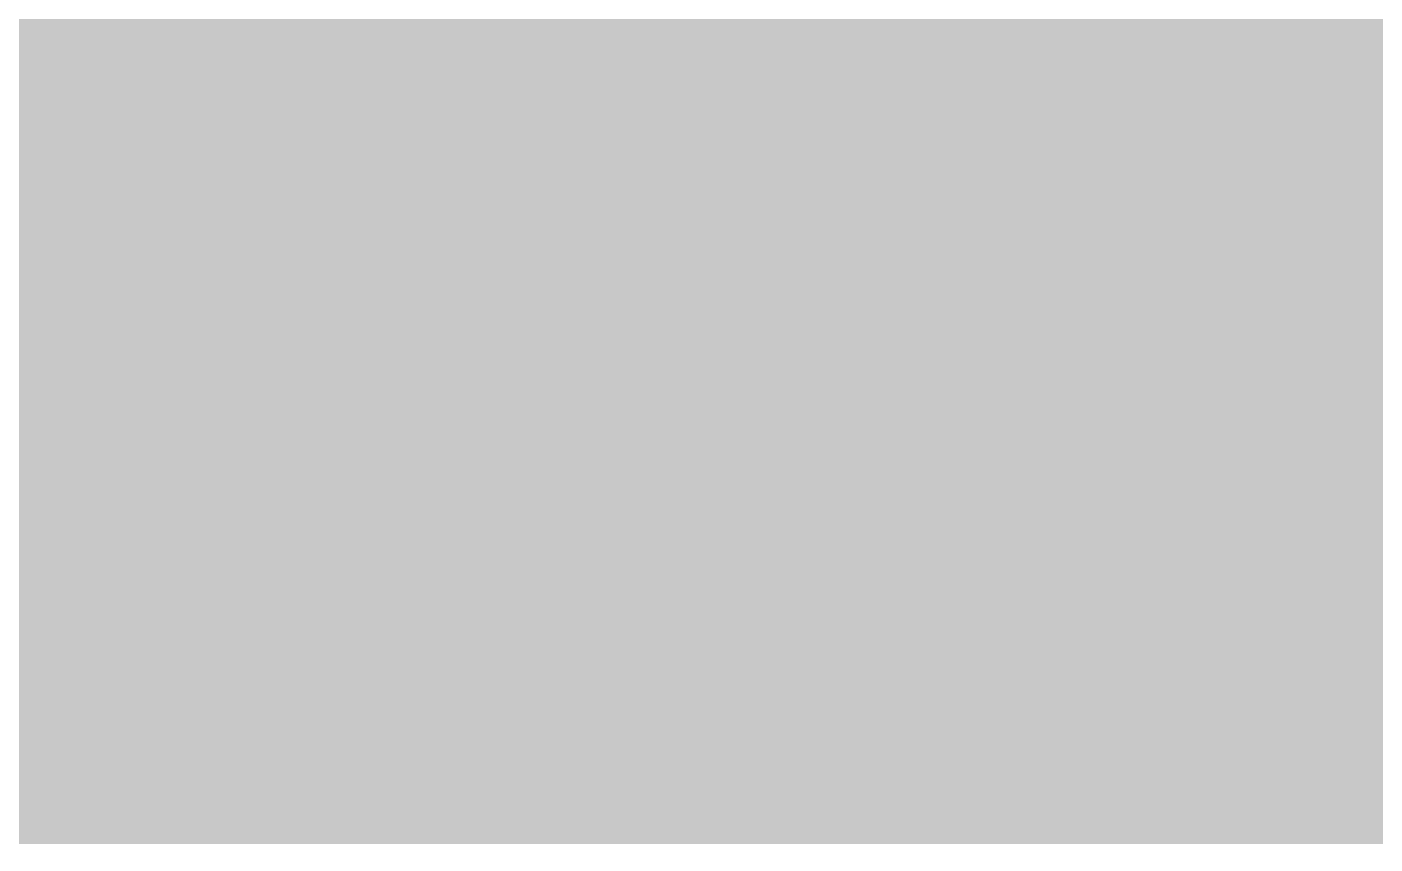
# Model space of a CAD drawing. Extents: x -0.1 to 65.1, y -1.2 to 30.1.
# Drawn here: x 29.2356 to 29.6242, y 4.9156 to 5.1511 of the extents above; entities that cross this region are included whole.
import ezdxf

# ---------------------------------------------------------------- set-up
doc = ezdxf.new("R2010")
doc.units = 0
doc.header["$MEASUREMENT"] = 0
doc.layers.get('0').update_dxf_attribs({"linetype": 'CONTINUOUS'})
doc.layers.add('2D_LINE_126', color=7, linetype='CONTINUOUS')

# ---------------------------------------------------------------- blocks, each defined once
blk = doc.blocks.new('SMOOTH_0$0254')
at = {"const_width": 0.0127}
blk.add_lwpolyline([(-0.00635, 0, 1), (0.00635, 0, 1)], format="xyb", close=True, dxfattribs=at)
blk = doc.blocks.new('DRAWING_63')
at = {"layer": '2D_LINE_126', "const_width": 0.0254}
for points in [[(-1.13157, -2.46888), (-1.12014, -2.46888), (-1.10871, -2.46888), (-1.09728, -2.46888), (-1.08585, -2.46888), (-1.07442, -2.46888), (-1.06299, -2.46888), (-1.05156, -2.46888), (-1.04013, -2.46888), (-1.0287, -2.46888), (-1.01727, -2.46888), (-1.00584, -2.46888), (-0.99441, -2.46888), (-0.98298, -2.46888), (-0.97155, -2.46888), (-0.96012, -2.46888), (-0.94869, -2.46888), (-0.94869, -2.45745), (-0.93726, -2.45745), (-0.92583, -2.45745), (-0.9144, -2.45745), (-0.90297, -2.45745), (-0.89154, -2.45745), (-0.88011, -2.45745), (-0.86868, -2.45745), (-0.85725, -2.45745), (-0.84582, -2.45745), (-0.84582, -2.44602), (-0.83439, -2.44602), (-0.82296, -2.44602), (-0.81153, -2.44602), (-0.8001, -2.44602), (-0.78867, -2.44602), (-0.78867, -2.43459), (-0.77724, -2.43459), (-0.76581, -2.43459), (-0.75438, -2.43459), (-0.74295, -2.43459), (-0.74295, -2.42316), (-0.73152, -2.42316), (-0.72009, -2.42316), (-0.70866, -2.42316)], [(-1.13157, -2.57175), (-1.12014, -2.57175), (-1.10871, -2.57175), (-1.09728, -2.57175), (-1.08585, -2.57175), (-1.07442, -2.57175), (-1.06299, -2.57175), (-1.05156, -2.57175), (-1.04013, -2.57175), (-1.0287, -2.57175), (-1.01727, -2.57175), (-1.00584, -2.57175), (-0.99441, -2.57175), (-0.98298, -2.57175), (-0.97155, -2.57175), (-0.96012, -2.57175), (-0.94869, -2.57175), (-0.93726, -2.57175), (-0.92583, -2.57175), (-0.9144, -2.57175), (-0.90297, -2.57175), (-0.89154, -2.57175), (-0.88011, -2.57175), (-0.86868, -2.57175), (-0.85725, -2.57175), (-0.84582, -2.57175), (-0.83439, -2.57175), (-0.82296, -2.57175), (-0.81153, -2.57175), (-0.8001, -2.57175), (-0.78867, -2.57175), (-0.77724, -2.57175), (-0.76581, -2.57175), (-0.75438, -2.57175), (-0.74295, -2.57175), (-0.73152, -2.57175), (-0.72009, -2.57175), (-0.70866, -2.57175)], [(-0.78867, -2.33172), (-0.78867, -2.34315), (-0.8001, -2.34315), (-0.81153, -2.34315), (-0.82296, -2.34315), (-0.83439, -2.34315), (-0.84582, -2.34315), (-0.84582, -2.35458), (-0.85725, -2.35458), (-0.86868, -2.35458), (-0.88011, -2.35458), (-0.89154, -2.35458), (-0.90297, -2.35458), (-0.9144, -2.35458), (-0.92583, -2.35458), (-0.93726, -2.35458), (-0.94869, -2.35458), (-0.94869, -2.36601), (-0.96012, -2.36601), (-0.97155, -2.36601), (-0.98298, -2.36601), (-0.99441, -2.36601), (-1.00584, -2.36601), (-1.01727, -2.36601), (-1.0287, -2.36601), (-1.04013, -2.36601), (-1.05156, -2.36601), (-1.06299, -2.36601), (-1.07442, -2.36601), (-1.08585, -2.36601), (-1.09728, -2.36601), (-1.10871, -2.36601), (-1.12014, -2.36601), (-1.13157, -2.36601)], [(-1.13157, -2.37744), (-1.12014, -2.37744), (-1.10871, -2.37744), (-1.09728, -2.37744), (-1.08585, -2.37744), (-1.07442, -2.37744), (-1.06299, -2.37744), (-1.05156, -2.37744), (-1.04013, -2.37744), (-1.0287, -2.37744), (-1.01727, -2.37744), (-1.00584, -2.37744), (-0.99441, -2.37744), (-0.98298, -2.37744), (-0.97155, -2.37744), (-0.96012, -2.37744), (-0.94869, -2.37744), (-0.94869, -2.36601), (-0.93726, -2.36601), (-0.92583, -2.36601), (-0.9144, -2.36601), (-0.90297, -2.36601), (-0.89154, -2.36601), (-0.88011, -2.36601), (-0.86868, -2.36601), (-0.85725, -2.36601), (-0.84582, -2.36601), (-0.84582, -2.35458), (-0.83439, -2.35458), (-0.82296, -2.35458), (-0.81153, -2.35458), (-0.8001, -2.35458), (-0.78867, -2.35458), (-0.78867, -2.34315), (-0.77724, -2.34315), (-0.76581, -2.34315), (-0.75438, -2.34315), (-0.74295, -2.34315), (-0.74295, -2.33172)], [(-0.94869, -2.57175), (-0.94869, -2.56032), (-0.93726, -2.56032), (-0.92583, -2.56032), (-0.9144, -2.56032), (-0.90297, -2.56032), (-0.89154, -2.56032), (-0.88011, -2.56032), (-0.86868, -2.56032), (-0.85725, -2.56032), (-0.84582, -2.56032), (-0.84582, -2.54889), (-0.83439, -2.54889), (-0.82296, -2.54889), (-0.81153, -2.54889), (-0.8001, -2.54889), (-0.78867, -2.54889), (-0.78867, -2.53746), (-0.77724, -2.53746), (-0.76581, -2.53746), (-0.75438, -2.53746), (-0.74295, -2.53746), (-0.74295, -2.52603), (-0.73152, -2.52603), (-0.72009, -2.52603), (-0.70866, -2.52603)], [(-1.13157, -2.5146), (-1.12014, -2.5146), (-1.10871, -2.5146), (-1.09728, -2.5146), (-1.08585, -2.5146), (-1.07442, -2.5146), (-1.06299, -2.5146), (-1.05156, -2.5146), (-1.04013, -2.5146), (-1.0287, -2.5146), (-1.01727, -2.5146), (-1.00584, -2.5146), (-0.99441, -2.5146), (-0.98298, -2.5146), (-0.97155, -2.5146), (-0.96012, -2.5146), (-0.94869, -2.5146), (-0.94869, -2.50317), (-0.93726, -2.50317), (-0.92583, -2.50317), (-0.9144, -2.50317), (-0.90297, -2.50317), (-0.89154, -2.50317), (-0.88011, -2.50317), (-0.86868, -2.50317), (-0.85725, -2.50317), (-0.84582, -2.50317), (-0.84582, -2.49174), (-0.83439, -2.49174), (-0.82296, -2.49174), (-0.81153, -2.49174), (-0.8001, -2.49174), (-0.78867, -2.49174), (-0.78867, -2.48031), (-0.77724, -2.48031), (-0.76581, -2.48031), (-0.75438, -2.48031), (-0.74295, -2.48031), (-0.74295, -2.46888), (-0.73152, -2.46888), (-0.72009, -2.46888), (-0.70866, -2.46888)], [(-0.70866, -2.45745), (-0.72009, -2.45745), (-0.73152, -2.45745), (-0.74295, -2.45745), (-0.74295, -2.46888), (-0.75438, -2.46888), (-0.76581, -2.46888), (-0.77724, -2.46888), (-0.78867, -2.46888), (-0.78867, -2.48031), (-0.8001, -2.48031), (-0.81153, -2.48031), (-0.82296, -2.48031), (-0.83439, -2.48031), (-0.84582, -2.48031), (-0.84582, -2.49174), (-0.85725, -2.49174), (-0.86868, -2.49174), (-0.88011, -2.49174), (-0.89154, -2.49174), (-0.90297, -2.49174), (-0.9144, -2.49174), (-0.92583, -2.49174), (-0.93726, -2.49174), (-0.94869, -2.49174), (-0.94869, -2.50317), (-0.96012, -2.50317), (-0.97155, -2.50317), (-0.98298, -2.50317), (-0.99441, -2.50317), (-1.00584, -2.50317), (-1.01727, -2.50317), (-1.0287, -2.50317), (-1.04013, -2.50317), (-1.05156, -2.50317), (-1.06299, -2.50317), (-1.07442, -2.50317), (-1.08585, -2.50317), (-1.09728, -2.50317), (-1.10871, -2.50317), (-1.12014, -2.50317), (-1.13157, -2.50317)], [(-1.13157, -2.53746), (-1.12014, -2.53746), (-1.10871, -2.53746), (-1.09728, -2.53746), (-1.08585, -2.53746), (-1.07442, -2.53746), (-1.06299, -2.53746), (-1.05156, -2.53746), (-1.04013, -2.53746), (-1.0287, -2.53746), (-1.01727, -2.53746), (-1.00584, -2.53746), (-0.99441, -2.53746), (-0.98298, -2.53746), (-0.97155, -2.53746), (-0.96012, -2.53746), (-0.94869, -2.53746), (-0.94869, -2.52603), (-0.93726, -2.52603), (-0.92583, -2.52603), (-0.9144, -2.52603), (-0.90297, -2.52603), (-0.89154, -2.52603), (-0.88011, -2.52603), (-0.86868, -2.52603), (-0.85725, -2.52603), (-0.84582, -2.52603), (-0.84582, -2.5146), (-0.83439, -2.5146), (-0.82296, -2.5146), (-0.81153, -2.5146), (-0.8001, -2.5146), (-0.78867, -2.5146), (-0.78867, -2.50317), (-0.77724, -2.50317), (-0.76581, -2.50317), (-0.75438, -2.50317), (-0.74295, -2.50317), (-0.74295, -2.49174), (-0.73152, -2.49174), (-0.72009, -2.49174), (-0.70866, -2.49174)], [(-0.70866, -2.48031), (-0.72009, -2.48031), (-0.73152, -2.48031), (-0.74295, -2.48031), (-0.74295, -2.49174), (-0.75438, -2.49174), (-0.76581, -2.49174), (-0.77724, -2.49174), (-0.78867, -2.49174), (-0.78867, -2.50317), (-0.8001, -2.50317), (-0.81153, -2.50317), (-0.82296, -2.50317), (-0.83439, -2.50317), (-0.84582, -2.50317), (-0.84582, -2.5146), (-0.85725, -2.5146), (-0.86868, -2.5146), (-0.88011, -2.5146), (-0.89154, -2.5146), (-0.90297, -2.5146), (-0.9144, -2.5146), (-0.92583, -2.5146), (-0.93726, -2.5146), (-0.94869, -2.5146), (-0.94869, -2.52603), (-0.96012, -2.52603), (-0.97155, -2.52603), (-0.98298, -2.52603), (-0.99441, -2.52603), (-1.00584, -2.52603), (-1.01727, -2.52603), (-1.0287, -2.52603), (-1.04013, -2.52603), (-1.05156, -2.52603), (-1.06299, -2.52603), (-1.07442, -2.52603), (-1.08585, -2.52603), (-1.09728, -2.52603), (-1.10871, -2.52603), (-1.12014, -2.52603), (-1.13157, -2.52603)], [(-1.13157, -2.56032), (-1.12014, -2.56032), (-1.10871, -2.56032), (-1.09728, -2.56032), (-1.08585, -2.56032), (-1.07442, -2.56032), (-1.06299, -2.56032), (-1.05156, -2.56032), (-1.04013, -2.56032), (-1.0287, -2.56032), (-1.01727, -2.56032), (-1.00584, -2.56032), (-0.99441, -2.56032), (-0.98298, -2.56032), (-0.97155, -2.56032), (-0.96012, -2.56032), (-0.94869, -2.56032), (-0.94869, -2.54889), (-0.93726, -2.54889), (-0.92583, -2.54889), (-0.9144, -2.54889), (-0.90297, -2.54889), (-0.89154, -2.54889), (-0.88011, -2.54889), (-0.86868, -2.54889), (-0.85725, -2.54889), (-0.84582, -2.54889), (-0.84582, -2.53746), (-0.83439, -2.53746), (-0.82296, -2.53746), (-0.81153, -2.53746), (-0.8001, -2.53746), (-0.78867, -2.53746), (-0.78867, -2.52603), (-0.77724, -2.52603), (-0.76581, -2.52603), (-0.75438, -2.52603), (-0.74295, -2.52603), (-0.74295, -2.5146), (-0.73152, -2.5146), (-0.72009, -2.5146), (-0.70866, -2.5146)], [(-0.70866, -2.50317), (-0.72009, -2.50317), (-0.73152, -2.50317), (-0.74295, -2.50317), (-0.74295, -2.5146), (-0.75438, -2.5146), (-0.76581, -2.5146), (-0.77724, -2.5146), (-0.78867, -2.5146), (-0.78867, -2.52603), (-0.8001, -2.52603), (-0.81153, -2.52603), (-0.82296, -2.52603), (-0.83439, -2.52603), (-0.84582, -2.52603), (-0.84582, -2.53746), (-0.85725, -2.53746), (-0.86868, -2.53746), (-0.88011, -2.53746), (-0.89154, -2.53746), (-0.90297, -2.53746), (-0.9144, -2.53746), (-0.92583, -2.53746), (-0.93726, -2.53746), (-0.94869, -2.53746), (-0.94869, -2.54889), (-0.96012, -2.54889), (-0.97155, -2.54889), (-0.98298, -2.54889), (-0.99441, -2.54889), (-1.00584, -2.54889), (-1.01727, -2.54889), (-1.0287, -2.54889), (-1.04013, -2.54889), (-1.05156, -2.54889), (-1.06299, -2.54889), (-1.07442, -2.54889), (-1.08585, -2.54889), (-1.09728, -2.54889), (-1.10871, -2.54889), (-1.12014, -2.54889), (-1.13157, -2.54889)], [(-1.13157, -2.44602), (-1.12014, -2.44602), (-1.10871, -2.44602), (-1.09728, -2.44602), (-1.08585, -2.44602), (-1.07442, -2.44602), (-1.06299, -2.44602), (-1.05156, -2.44602), (-1.04013, -2.44602), (-1.0287, -2.44602), (-1.01727, -2.44602), (-1.00584, -2.44602), (-0.99441, -2.44602), (-0.98298, -2.44602), (-0.97155, -2.44602), (-0.96012, -2.44602), (-0.94869, -2.44602), (-0.94869, -2.43459), (-0.93726, -2.43459), (-0.92583, -2.43459), (-0.9144, -2.43459), (-0.90297, -2.43459), (-0.89154, -2.43459), (-0.88011, -2.43459), (-0.86868, -2.43459), (-0.85725, -2.43459), (-0.84582, -2.43459), (-0.84582, -2.42316), (-0.83439, -2.42316), (-0.82296, -2.42316), (-0.81153, -2.42316), (-0.8001, -2.42316), (-0.78867, -2.42316), (-0.78867, -2.41173), (-0.77724, -2.41173), (-0.76581, -2.41173), (-0.75438, -2.41173), (-0.74295, -2.41173), (-0.74295, -2.4003), (-0.73152, -2.4003), (-0.72009, -2.4003), (-0.70866, -2.4003)], [(-0.70866, -2.38887), (-0.72009, -2.38887), (-0.73152, -2.38887), (-0.74295, -2.38887), (-0.74295, -2.4003), (-0.75438, -2.4003), (-0.76581, -2.4003), (-0.77724, -2.4003), (-0.78867, -2.4003), (-0.78867, -2.41173), (-0.8001, -2.41173), (-0.81153, -2.41173), (-0.82296, -2.41173), (-0.83439, -2.41173), (-0.84582, -2.41173), (-0.84582, -2.42316), (-0.85725, -2.42316), (-0.86868, -2.42316), (-0.88011, -2.42316), (-0.89154, -2.42316), (-0.90297, -2.42316), (-0.9144, -2.42316), (-0.92583, -2.42316), (-0.93726, -2.42316), (-0.94869, -2.42316), (-0.94869, -2.43459), (-0.96012, -2.43459), (-0.97155, -2.43459), (-0.98298, -2.43459), (-0.99441, -2.43459), (-1.00584, -2.43459), (-1.01727, -2.43459), (-1.0287, -2.43459), (-1.04013, -2.43459), (-1.05156, -2.43459), (-1.06299, -2.43459), (-1.07442, -2.43459), (-1.08585, -2.43459), (-1.09728, -2.43459), (-1.10871, -2.43459), (-1.12014, -2.43459), (-1.13157, -2.43459)], [(-1.13157, -2.41173), (-1.12014, -2.41173), (-1.10871, -2.41173), (-1.09728, -2.41173), (-1.08585, -2.41173), (-1.07442, -2.41173), (-1.06299, -2.41173), (-1.05156, -2.41173), (-1.04013, -2.41173), (-1.0287, -2.41173), (-1.01727, -2.41173), (-1.00584, -2.41173), (-0.99441, -2.41173), (-0.98298, -2.41173), (-0.97155, -2.41173), (-0.96012, -2.41173), (-0.94869, -2.41173), (-0.94869, -2.4003), (-0.93726, -2.4003), (-0.92583, -2.4003), (-0.9144, -2.4003), (-0.90297, -2.4003), (-0.89154, -2.4003), (-0.88011, -2.4003), (-0.86868, -2.4003), (-0.85725, -2.4003), (-0.84582, -2.4003), (-0.84582, -2.38887), (-0.83439, -2.38887), (-0.82296, -2.38887), (-0.81153, -2.38887), (-0.8001, -2.38887), (-0.78867, -2.38887), (-0.78867, -2.37744), (-0.77724, -2.37744), (-0.76581, -2.37744), (-0.75438, -2.37744), (-0.74295, -2.37744), (-0.74295, -2.36601), (-0.73152, -2.36601), (-0.72009, -2.36601), (-0.70866, -2.36601)], [(-0.70866, -2.35458), (-0.72009, -2.35458), (-0.73152, -2.35458), (-0.74295, -2.35458), (-0.74295, -2.36601), (-0.75438, -2.36601), (-0.76581, -2.36601), (-0.77724, -2.36601), (-0.78867, -2.36601), (-0.78867, -2.37744), (-0.8001, -2.37744), (-0.81153, -2.37744), (-0.82296, -2.37744), (-0.83439, -2.37744), (-0.84582, -2.37744), (-0.84582, -2.38887), (-0.85725, -2.38887), (-0.86868, -2.38887), (-0.88011, -2.38887), (-0.89154, -2.38887), (-0.90297, -2.38887), (-0.9144, -2.38887), (-0.92583, -2.38887), (-0.93726, -2.38887), (-0.94869, -2.38887), (-0.94869, -2.4003), (-0.96012, -2.4003), (-0.97155, -2.4003), (-0.98298, -2.4003), (-0.99441, -2.4003), (-1.00584, -2.4003), (-1.01727, -2.4003), (-1.0287, -2.4003), (-1.04013, -2.4003), (-1.05156, -2.4003), (-1.06299, -2.4003), (-1.07442, -2.4003), (-1.08585, -2.4003), (-1.09728, -2.4003), (-1.10871, -2.4003), (-1.12014, -2.4003), (-1.13157, -2.4003)], [(-1.13157, -2.49174), (-1.12014, -2.49174), (-1.10871, -2.49174), (-1.09728, -2.49174), (-1.08585, -2.49174), (-1.07442, -2.49174), (-1.06299, -2.49174), (-1.05156, -2.49174), (-1.04013, -2.49174), (-1.0287, -2.49174), (-1.01727, -2.49174), (-1.00584, -2.49174), (-0.99441, -2.49174), (-0.98298, -2.49174), (-0.97155, -2.49174), (-0.96012, -2.49174), (-0.94869, -2.49174), (-0.94869, -2.48031), (-0.93726, -2.48031), (-0.92583, -2.48031), (-0.9144, -2.48031), (-0.90297, -2.48031), (-0.89154, -2.48031), (-0.88011, -2.48031), (-0.86868, -2.48031), (-0.85725, -2.48031), (-0.84582, -2.48031), (-0.84582, -2.46888), (-0.83439, -2.46888), (-0.82296, -2.46888), (-0.81153, -2.46888), (-0.8001, -2.46888), (-0.78867, -2.46888), (-0.78867, -2.45745), (-0.77724, -2.45745), (-0.76581, -2.45745), (-0.75438, -2.45745), (-0.74295, -2.45745), (-0.74295, -2.44602), (-0.73152, -2.44602), (-0.72009, -2.44602), (-0.70866, -2.44602)], [(-0.70866, -2.43459), (-0.72009, -2.43459), (-0.73152, -2.43459), (-0.74295, -2.43459), (-0.74295, -2.44602), (-0.75438, -2.44602), (-0.76581, -2.44602), (-0.77724, -2.44602), (-0.78867, -2.44602), (-0.78867, -2.45745), (-0.8001, -2.45745), (-0.81153, -2.45745), (-0.82296, -2.45745), (-0.83439, -2.45745), (-0.84582, -2.45745), (-0.84582, -2.46888), (-0.85725, -2.46888), (-0.86868, -2.46888), (-0.88011, -2.46888), (-0.89154, -2.46888), (-0.90297, -2.46888), (-0.9144, -2.46888), (-0.92583, -2.46888), (-0.93726, -2.46888), (-0.94869, -2.46888), (-0.94869, -2.48031), (-0.96012, -2.48031), (-0.97155, -2.48031), (-0.98298, -2.48031), (-0.99441, -2.48031), (-1.00584, -2.48031), (-1.01727, -2.48031), (-1.0287, -2.48031), (-1.04013, -2.48031), (-1.05156, -2.48031), (-1.06299, -2.48031), (-1.07442, -2.48031), (-1.08585, -2.48031), (-1.09728, -2.48031), (-1.10871, -2.48031), (-1.12014, -2.48031), (-1.13157, -2.48031)], [(-0.73152, -2.57175), (-0.73152, -2.56032), (-0.73152, -2.54889), (-0.73152, -2.53746), (-0.73152, -2.52603), (-0.73152, -2.5146), (-0.73152, -2.50317), (-0.73152, -2.49174), (-0.73152, -2.48031), (-0.73152, -2.46888), (-0.73152, -2.45745), (-0.73152, -2.44602), (-0.73152, -2.43459), (-0.73152, -2.42316), (-0.73152, -2.41173), (-0.73152, -2.4003), (-0.73152, -2.38887), (-0.73152, -2.37744), (-0.73152, -2.36601), (-0.73152, -2.35458), (-0.73152, -2.34315), (-0.73152, -2.33172)], [(-0.72009, -2.57175), (-0.72009, -2.56032), (-0.72009, -2.54889), (-0.72009, -2.53746), (-0.72009, -2.52603), (-0.72009, -2.5146), (-0.72009, -2.50317), (-0.72009, -2.49174), (-0.72009, -2.48031), (-0.72009, -2.46888), (-0.72009, -2.45745), (-0.72009, -2.44602), (-0.72009, -2.43459), (-0.72009, -2.42316), (-0.72009, -2.41173), (-0.72009, -2.4003), (-0.72009, -2.38887), (-0.72009, -2.37744), (-0.72009, -2.36601), (-0.72009, -2.35458), (-0.72009, -2.34315), (-0.72009, -2.33172)], [(-0.77724, -2.57175), (-0.77724, -2.56032), (-0.77724, -2.54889), (-0.77724, -2.53746), (-0.77724, -2.52603), (-0.77724, -2.5146), (-0.77724, -2.50317), (-0.77724, -2.49174), (-0.77724, -2.48031), (-0.77724, -2.46888), (-0.77724, -2.45745), (-0.77724, -2.44602), (-0.77724, -2.43459), (-0.77724, -2.42316), (-0.77724, -2.41173), (-0.77724, -2.4003), (-0.77724, -2.38887), (-0.77724, -2.37744), (-0.77724, -2.36601), (-0.77724, -2.35458), (-0.77724, -2.34315), (-0.77724, -2.33172)], [(-0.76581, -2.57175), (-0.76581, -2.56032), (-0.76581, -2.54889), (-0.76581, -2.53746), (-0.76581, -2.52603), (-0.76581, -2.5146), (-0.76581, -2.50317), (-0.76581, -2.49174), (-0.76581, -2.48031), (-0.76581, -2.46888), (-0.76581, -2.45745), (-0.76581, -2.44602), (-0.76581, -2.43459), (-0.76581, -2.42316), (-0.76581, -2.41173), (-0.76581, -2.4003), (-0.76581, -2.38887), (-0.76581, -2.37744), (-0.76581, -2.36601), (-0.76581, -2.35458), (-0.76581, -2.34315), (-0.76581, -2.33172)], [(-0.75438, -2.57175), (-0.75438, -2.56032), (-0.75438, -2.54889), (-0.75438, -2.53746), (-0.75438, -2.52603), (-0.75438, -2.5146), (-0.75438, -2.50317), (-0.75438, -2.49174), (-0.75438, -2.48031), (-0.75438, -2.46888), (-0.75438, -2.45745), (-0.75438, -2.44602), (-0.75438, -2.43459), (-0.75438, -2.42316), (-0.75438, -2.41173), (-0.75438, -2.4003), (-0.75438, -2.38887), (-0.75438, -2.37744), (-0.75438, -2.36601), (-0.75438, -2.35458), (-0.75438, -2.34315), (-0.75438, -2.33172)], [(-0.83439, -2.57175), (-0.83439, -2.56032), (-0.83439, -2.54889), (-0.83439, -2.53746), (-0.83439, -2.52603), (-0.83439, -2.5146), (-0.83439, -2.50317), (-0.83439, -2.49174), (-0.83439, -2.48031), (-0.83439, -2.46888), (-0.83439, -2.45745), (-0.83439, -2.44602), (-0.83439, -2.43459), (-0.83439, -2.42316), (-0.83439, -2.41173), (-0.83439, -2.4003), (-0.83439, -2.38887), (-0.83439, -2.37744), (-0.83439, -2.36601), (-0.83439, -2.35458), (-0.83439, -2.34315), (-0.83439, -2.33172)], [(-0.82296, -2.57175), (-0.82296, -2.56032), (-0.82296, -2.54889), (-0.82296, -2.53746), (-0.82296, -2.52603), (-0.82296, -2.5146), (-0.82296, -2.50317), (-0.82296, -2.49174), (-0.82296, -2.48031), (-0.82296, -2.46888), (-0.82296, -2.45745), (-0.82296, -2.44602), (-0.82296, -2.43459), (-0.82296, -2.42316), (-0.82296, -2.41173), (-0.82296, -2.4003), (-0.82296, -2.38887), (-0.82296, -2.37744), (-0.82296, -2.36601), (-0.82296, -2.35458), (-0.82296, -2.34315), (-0.82296, -2.33172)], [(-0.81153, -2.57175), (-0.81153, -2.56032), (-0.81153, -2.54889), (-0.81153, -2.53746), (-0.81153, -2.52603), (-0.81153, -2.5146), (-0.81153, -2.50317), (-0.81153, -2.49174), (-0.81153, -2.48031), (-0.81153, -2.46888), (-0.81153, -2.45745), (-0.81153, -2.44602), (-0.81153, -2.43459), (-0.81153, -2.42316), (-0.81153, -2.41173), (-0.81153, -2.4003), (-0.81153, -2.38887), (-0.81153, -2.37744), (-0.81153, -2.36601), (-0.81153, -2.35458), (-0.81153, -2.34315), (-0.81153, -2.33172)], [(-0.8001, -2.57175), (-0.8001, -2.56032), (-0.8001, -2.54889), (-0.8001, -2.53746), (-0.8001, -2.52603), (-0.8001, -2.5146), (-0.8001, -2.50317), (-0.8001, -2.49174), (-0.8001, -2.48031), (-0.8001, -2.46888), (-0.8001, -2.45745), (-0.8001, -2.44602), (-0.8001, -2.43459), (-0.8001, -2.42316), (-0.8001, -2.41173), (-0.8001, -2.4003), (-0.8001, -2.38887), (-0.8001, -2.37744), (-0.8001, -2.36601), (-0.8001, -2.35458), (-0.8001, -2.34315), (-0.8001, -2.33172)], [(-0.93726, -2.57175), (-0.93726, -2.56032), (-0.93726, -2.54889), (-0.93726, -2.53746), (-0.93726, -2.52603), (-0.93726, -2.5146), (-0.93726, -2.50317), (-0.93726, -2.49174), (-0.93726, -2.48031), (-0.93726, -2.46888), (-0.93726, -2.45745), (-0.93726, -2.44602), (-0.93726, -2.43459), (-0.93726, -2.42316), (-0.93726, -2.41173), (-0.93726, -2.4003), (-0.93726, -2.38887), (-0.93726, -2.37744), (-0.93726, -2.36601), (-0.93726, -2.35458), (-0.93726, -2.34315), (-0.93726, -2.33172)], [(-0.92583, -2.57175), (-0.92583, -2.56032), (-0.92583, -2.54889), (-0.92583, -2.53746), (-0.92583, -2.52603), (-0.92583, -2.5146), (-0.92583, -2.50317), (-0.92583, -2.49174), (-0.92583, -2.48031), (-0.92583, -2.46888), (-0.92583, -2.45745), (-0.92583, -2.44602), (-0.92583, -2.43459), (-0.92583, -2.42316), (-0.92583, -2.41173), (-0.92583, -2.4003), (-0.92583, -2.38887), (-0.92583, -2.37744), (-0.92583, -2.36601), (-0.92583, -2.35458), (-0.92583, -2.34315), (-0.92583, -2.33172)], [(-0.9144, -2.57175), (-0.9144, -2.56032), (-0.9144, -2.54889), (-0.9144, -2.53746), (-0.9144, -2.52603), (-0.9144, -2.5146), (-0.9144, -2.50317), (-0.9144, -2.49174), (-0.9144, -2.48031), (-0.9144, -2.46888), (-0.9144, -2.45745), (-0.9144, -2.44602), (-0.9144, -2.43459), (-0.9144, -2.42316), (-0.9144, -2.41173), (-0.9144, -2.4003), (-0.9144, -2.38887), (-0.9144, -2.37744), (-0.9144, -2.36601), (-0.9144, -2.35458), (-0.9144, -2.34315), (-0.9144, -2.33172)], [(-0.90297, -2.57175), (-0.90297, -2.56032), (-0.90297, -2.54889), (-0.90297, -2.53746), (-0.90297, -2.52603), (-0.90297, -2.5146), (-0.90297, -2.50317), (-0.90297, -2.49174), (-0.90297, -2.48031), (-0.90297, -2.46888), (-0.90297, -2.45745), (-0.90297, -2.44602), (-0.90297, -2.43459), (-0.90297, -2.42316), (-0.90297, -2.41173), (-0.90297, -2.4003), (-0.90297, -2.38887), (-0.90297, -2.37744), (-0.90297, -2.36601), (-0.90297, -2.35458), (-0.90297, -2.34315), (-0.90297, -2.33172)], [(-0.89154, -2.57175), (-0.89154, -2.56032), (-0.89154, -2.54889), (-0.89154, -2.53746), (-0.89154, -2.52603), (-0.89154, -2.5146), (-0.89154, -2.50317), (-0.89154, -2.49174), (-0.89154, -2.48031), (-0.89154, -2.46888), (-0.89154, -2.45745), (-0.89154, -2.44602), (-0.89154, -2.43459), (-0.89154, -2.42316), (-0.89154, -2.41173), (-0.89154, -2.4003), (-0.89154, -2.38887), (-0.89154, -2.37744), (-0.89154, -2.36601), (-0.89154, -2.35458), (-0.89154, -2.34315), (-0.89154, -2.33172)], [(-0.88011, -2.57175), (-0.88011, -2.56032), (-0.88011, -2.54889), (-0.88011, -2.53746), (-0.88011, -2.52603), (-0.88011, -2.5146), (-0.88011, -2.50317), (-0.88011, -2.49174), (-0.88011, -2.48031), (-0.88011, -2.46888), (-0.88011, -2.45745), (-0.88011, -2.44602), (-0.88011, -2.43459), (-0.88011, -2.42316), (-0.88011, -2.41173), (-0.88011, -2.4003), (-0.88011, -2.38887), (-0.88011, -2.37744), (-0.88011, -2.36601), (-0.88011, -2.35458), (-0.88011, -2.34315), (-0.88011, -2.33172)], [(-0.86868, -2.57175), (-0.86868, -2.56032), (-0.86868, -2.54889), (-0.86868, -2.53746), (-0.86868, -2.52603), (-0.86868, -2.5146), (-0.86868, -2.50317), (-0.86868, -2.49174), (-0.86868, -2.48031), (-0.86868, -2.46888), (-0.86868, -2.45745), (-0.86868, -2.44602), (-0.86868, -2.43459), (-0.86868, -2.42316), (-0.86868, -2.41173), (-0.86868, -2.4003), (-0.86868, -2.38887), (-0.86868, -2.37744), (-0.86868, -2.36601), (-0.86868, -2.35458), (-0.86868, -2.34315), (-0.86868, -2.33172)], [(-0.85725, -2.57175), (-0.85725, -2.56032), (-0.85725, -2.54889), (-0.85725, -2.53746), (-0.85725, -2.52603), (-0.85725, -2.5146), (-0.85725, -2.50317), (-0.85725, -2.49174), (-0.85725, -2.48031), (-0.85725, -2.46888), (-0.85725, -2.45745), (-0.85725, -2.44602), (-0.85725, -2.43459), (-0.85725, -2.42316), (-0.85725, -2.41173), (-0.85725, -2.4003), (-0.85725, -2.38887), (-0.85725, -2.37744), (-0.85725, -2.36601), (-0.85725, -2.35458), (-0.85725, -2.34315), (-0.85725, -2.33172)], [(-1.12014, -2.57175), (-1.12014, -2.56032), (-1.12014, -2.54889), (-1.12014, -2.53746), (-1.12014, -2.52603), (-1.12014, -2.5146), (-1.12014, -2.50317), (-1.12014, -2.49174), (-1.12014, -2.48031), (-1.12014, -2.46888), (-1.12014, -2.45745), (-1.12014, -2.44602), (-1.12014, -2.43459), (-1.12014, -2.42316), (-1.12014, -2.41173), (-1.12014, -2.4003), (-1.12014, -2.38887), (-1.12014, -2.37744), (-1.12014, -2.36601), (-1.12014, -2.35458), (-1.12014, -2.34315), (-1.12014, -2.33172)], [(-1.10871, -2.57175), (-1.10871, -2.56032), (-1.10871, -2.54889), (-1.10871, -2.53746), (-1.10871, -2.52603), (-1.10871, -2.5146), (-1.10871, -2.50317), (-1.10871, -2.49174), (-1.10871, -2.48031), (-1.10871, -2.46888), (-1.10871, -2.45745), (-1.10871, -2.44602), (-1.10871, -2.43459), (-1.10871, -2.42316), (-1.10871, -2.41173), (-1.10871, -2.4003), (-1.10871, -2.38887), (-1.10871, -2.37744), (-1.10871, -2.36601), (-1.10871, -2.35458), (-1.10871, -2.34315), (-1.10871, -2.33172)], [(-1.09728, -2.57175), (-1.09728, -2.56032), (-1.09728, -2.54889), (-1.09728, -2.53746), (-1.09728, -2.52603), (-1.09728, -2.5146), (-1.09728, -2.50317), (-1.09728, -2.49174), (-1.09728, -2.48031), (-1.09728, -2.46888), (-1.09728, -2.45745), (-1.09728, -2.44602), (-1.09728, -2.43459), (-1.09728, -2.42316), (-1.09728, -2.41173), (-1.09728, -2.4003), (-1.09728, -2.38887), (-1.09728, -2.37744), (-1.09728, -2.36601), (-1.09728, -2.35458), (-1.09728, -2.34315), (-1.09728, -2.33172)], [(-1.08585, -2.57175), (-1.08585, -2.56032), (-1.08585, -2.54889), (-1.08585, -2.53746), (-1.08585, -2.52603), (-1.08585, -2.5146), (-1.08585, -2.50317), (-1.08585, -2.49174), (-1.08585, -2.48031), (-1.08585, -2.46888), (-1.08585, -2.45745), (-1.08585, -2.44602), (-1.08585, -2.43459), (-1.08585, -2.42316), (-1.08585, -2.41173), (-1.08585, -2.4003), (-1.08585, -2.38887), (-1.08585, -2.37744), (-1.08585, -2.36601), (-1.08585, -2.35458), (-1.08585, -2.34315), (-1.08585, -2.33172)], [(-1.07442, -2.57175), (-1.07442, -2.56032), (-1.07442, -2.54889), (-1.07442, -2.53746), (-1.07442, -2.52603), (-1.07442, -2.5146), (-1.07442, -2.50317), (-1.07442, -2.49174), (-1.07442, -2.48031), (-1.07442, -2.46888), (-1.07442, -2.45745), (-1.07442, -2.44602), (-1.07442, -2.43459), (-1.07442, -2.42316), (-1.07442, -2.41173), (-1.07442, -2.4003), (-1.07442, -2.38887), (-1.07442, -2.37744), (-1.07442, -2.36601), (-1.07442, -2.35458), (-1.07442, -2.34315), (-1.07442, -2.33172)], [(-1.06299, -2.57175), (-1.06299, -2.56032), (-1.06299, -2.54889), (-1.06299, -2.53746), (-1.06299, -2.52603), (-1.06299, -2.5146), (-1.06299, -2.50317), (-1.06299, -2.49174), (-1.06299, -2.48031), (-1.06299, -2.46888), (-1.06299, -2.45745), (-1.06299, -2.44602), (-1.06299, -2.43459), (-1.06299, -2.42316), (-1.06299, -2.41173), (-1.06299, -2.4003), (-1.06299, -2.38887), (-1.06299, -2.37744), (-1.06299, -2.36601), (-1.06299, -2.35458), (-1.06299, -2.34315), (-1.06299, -2.33172)], [(-1.05156, -2.57175), (-1.05156, -2.56032), (-1.05156, -2.54889), (-1.05156, -2.53746), (-1.05156, -2.52603), (-1.05156, -2.5146), (-1.05156, -2.50317), (-1.05156, -2.49174), (-1.05156, -2.48031), (-1.05156, -2.46888), (-1.05156, -2.45745), (-1.05156, -2.44602), (-1.05156, -2.43459), (-1.05156, -2.42316), (-1.05156, -2.41173), (-1.05156, -2.4003), (-1.05156, -2.38887), (-1.05156, -2.37744), (-1.05156, -2.36601), (-1.05156, -2.35458), (-1.05156, -2.34315), (-1.05156, -2.33172)], [(-1.04013, -2.57175), (-1.04013, -2.56032), (-1.04013, -2.54889), (-1.04013, -2.53746), (-1.04013, -2.52603), (-1.04013, -2.5146), (-1.04013, -2.50317), (-1.04013, -2.49174), (-1.04013, -2.48031), (-1.04013, -2.46888), (-1.04013, -2.45745), (-1.04013, -2.44602), (-1.04013, -2.43459), (-1.04013, -2.42316), (-1.04013, -2.41173), (-1.04013, -2.4003), (-1.04013, -2.38887), (-1.04013, -2.37744), (-1.04013, -2.36601), (-1.04013, -2.35458), (-1.04013, -2.34315), (-1.04013, -2.33172)], [(-1.0287, -2.57175), (-1.0287, -2.56032), (-1.0287, -2.54889), (-1.0287, -2.53746), (-1.0287, -2.52603), (-1.0287, -2.5146), (-1.0287, -2.50317), (-1.0287, -2.49174), (-1.0287, -2.48031), (-1.0287, -2.46888), (-1.0287, -2.45745), (-1.0287, -2.44602), (-1.0287, -2.43459), (-1.0287, -2.42316), (-1.0287, -2.41173), (-1.0287, -2.4003), (-1.0287, -2.38887), (-1.0287, -2.37744), (-1.0287, -2.36601), (-1.0287, -2.35458), (-1.0287, -2.34315), (-1.0287, -2.33172)], [(-1.01727, -2.57175), (-1.01727, -2.56032), (-1.01727, -2.54889), (-1.01727, -2.53746), (-1.01727, -2.52603), (-1.01727, -2.5146), (-1.01727, -2.50317), (-1.01727, -2.49174), (-1.01727, -2.48031), (-1.01727, -2.46888), (-1.01727, -2.45745), (-1.01727, -2.44602), (-1.01727, -2.43459), (-1.01727, -2.42316), (-1.01727, -2.41173), (-1.01727, -2.4003), (-1.01727, -2.38887), (-1.01727, -2.37744), (-1.01727, -2.36601), (-1.01727, -2.35458), (-1.01727, -2.34315), (-1.01727, -2.33172)], [(-1.00584, -2.57175), (-1.00584, -2.56032), (-1.00584, -2.54889), (-1.00584, -2.53746), (-1.00584, -2.52603), (-1.00584, -2.5146), (-1.00584, -2.50317), (-1.00584, -2.49174), (-1.00584, -2.48031), (-1.00584, -2.46888), (-1.00584, -2.45745), (-1.00584, -2.44602), (-1.00584, -2.43459), (-1.00584, -2.42316), (-1.00584, -2.41173), (-1.00584, -2.4003), (-1.00584, -2.38887), (-1.00584, -2.37744), (-1.00584, -2.36601), (-1.00584, -2.35458), (-1.00584, -2.34315), (-1.00584, -2.33172)], [(-0.99441, -2.57175), (-0.99441, -2.56032), (-0.99441, -2.54889), (-0.99441, -2.53746), (-0.99441, -2.52603), (-0.99441, -2.5146), (-0.99441, -2.50317), (-0.99441, -2.49174), (-0.99441, -2.48031), (-0.99441, -2.46888), (-0.99441, -2.45745), (-0.99441, -2.44602), (-0.99441, -2.43459), (-0.99441, -2.42316), (-0.99441, -2.41173), (-0.99441, -2.4003), (-0.99441, -2.38887), (-0.99441, -2.37744), (-0.99441, -2.36601), (-0.99441, -2.35458), (-0.99441, -2.34315), (-0.99441, -2.33172)], [(-0.98298, -2.57175), (-0.98298, -2.56032), (-0.98298, -2.54889), (-0.98298, -2.53746), (-0.98298, -2.52603), (-0.98298, -2.5146), (-0.98298, -2.50317), (-0.98298, -2.49174), (-0.98298, -2.48031), (-0.98298, -2.46888), (-0.98298, -2.45745), (-0.98298, -2.44602), (-0.98298, -2.43459), (-0.98298, -2.42316), (-0.98298, -2.41173), (-0.98298, -2.4003), (-0.98298, -2.38887), (-0.98298, -2.37744), (-0.98298, -2.36601), (-0.98298, -2.35458), (-0.98298, -2.34315), (-0.98298, -2.33172)], [(-0.97155, -2.57175), (-0.97155, -2.56032), (-0.97155, -2.54889), (-0.97155, -2.53746), (-0.97155, -2.52603), (-0.97155, -2.5146), (-0.97155, -2.50317), (-0.97155, -2.49174), (-0.97155, -2.48031), (-0.97155, -2.46888), (-0.97155, -2.45745), (-0.97155, -2.44602), (-0.97155, -2.43459), (-0.97155, -2.42316), (-0.97155, -2.41173), (-0.97155, -2.4003), (-0.97155, -2.38887), (-0.97155, -2.37744), (-0.97155, -2.36601), (-0.97155, -2.35458), (-0.97155, -2.34315), (-0.97155, -2.33172)], [(-0.96012, -2.57175), (-0.96012, -2.56032), (-0.96012, -2.54889), (-0.96012, -2.53746), (-0.96012, -2.52603), (-0.96012, -2.5146), (-0.96012, -2.50317), (-0.96012, -2.49174), (-0.96012, -2.48031), (-0.96012, -2.46888), (-0.96012, -2.45745), (-0.96012, -2.44602), (-0.96012, -2.43459), (-0.96012, -2.42316), (-0.96012, -2.41173), (-0.96012, -2.4003), (-0.96012, -2.38887), (-0.96012, -2.37744), (-0.96012, -2.36601), (-0.96012, -2.35458), (-0.96012, -2.34315), (-0.96012, -2.33172)], [(-1.13157, -2.34315), (-1.12014, -2.34315), (-1.10871, -2.34315), (-1.09728, -2.34315), (-1.08585, -2.34315), (-1.07442, -2.34315), (-1.06299, -2.34315), (-1.05156, -2.34315), (-1.04013, -2.34315), (-1.0287, -2.34315), (-1.01727, -2.34315), (-1.00584, -2.34315), (-0.99441, -2.34315), (-0.98298, -2.34315), (-0.97155, -2.34315), (-0.96012, -2.34315), (-0.94869, -2.34315), (-0.94869, -2.33172)], [(-1.13157, -2.35458), (-1.12014, -2.35458), (-1.10871, -2.35458), (-1.09728, -2.35458), (-1.08585, -2.35458), (-1.07442, -2.35458), (-1.06299, -2.35458), (-1.05156, -2.35458), (-1.04013, -2.35458), (-1.0287, -2.35458), (-1.01727, -2.35458), (-1.00584, -2.35458), (-0.99441, -2.35458), (-0.98298, -2.35458), (-0.97155, -2.35458), (-0.96012, -2.35458), (-0.94869, -2.35458), (-0.94869, -2.34315), (-0.93726, -2.34315), (-0.92583, -2.34315), (-0.9144, -2.34315), (-0.90297, -2.34315), (-0.89154, -2.34315), (-0.88011, -2.34315), (-0.86868, -2.34315), (-0.85725, -2.34315), (-0.84582, -2.34315), (-0.84582, -2.33172)], [(-1.13157, -2.38887), (-1.12014, -2.38887), (-1.10871, -2.38887), (-1.09728, -2.38887), (-1.08585, -2.38887), (-1.07442, -2.38887), (-1.06299, -2.38887), (-1.05156, -2.38887), (-1.04013, -2.38887), (-1.0287, -2.38887), (-1.01727, -2.38887), (-1.00584, -2.38887), (-0.99441, -2.38887), (-0.98298, -2.38887), (-0.97155, -2.38887), (-0.96012, -2.38887), (-0.94869, -2.38887), (-0.94869, -2.37744), (-0.93726, -2.37744), (-0.92583, -2.37744), (-0.9144, -2.37744), (-0.90297, -2.37744), (-0.89154, -2.37744), (-0.88011, -2.37744), (-0.86868, -2.37744), (-0.85725, -2.37744), (-0.84582, -2.37744), (-0.84582, -2.36601), (-0.83439, -2.36601), (-0.82296, -2.36601), (-0.81153, -2.36601), (-0.8001, -2.36601), (-0.78867, -2.36601), (-0.78867, -2.35458), (-0.77724, -2.35458), (-0.76581, -2.35458), (-0.75438, -2.35458), (-0.74295, -2.35458), (-0.74295, -2.34315), (-0.73152, -2.34315), (-0.72009, -2.34315), (-0.70866, -2.34315)], [(-1.13157, -2.42316), (-1.12014, -2.42316), (-1.10871, -2.42316), (-1.09728, -2.42316), (-1.08585, -2.42316), (-1.07442, -2.42316), (-1.06299, -2.42316), (-1.05156, -2.42316), (-1.04013, -2.42316), (-1.0287, -2.42316), (-1.01727, -2.42316), (-1.00584, -2.42316), (-0.99441, -2.42316), (-0.98298, -2.42316), (-0.97155, -2.42316), (-0.96012, -2.42316), (-0.94869, -2.42316), (-0.94869, -2.41173), (-0.93726, -2.41173), (-0.92583, -2.41173), (-0.9144, -2.41173), (-0.90297, -2.41173), (-0.89154, -2.41173), (-0.88011, -2.41173), (-0.86868, -2.41173), (-0.85725, -2.41173), (-0.84582, -2.41173), (-0.84582, -2.4003), (-0.83439, -2.4003), (-0.82296, -2.4003), (-0.81153, -2.4003), (-0.8001, -2.4003), (-0.78867, -2.4003), (-0.78867, -2.38887), (-0.77724, -2.38887), (-0.76581, -2.38887), (-0.75438, -2.38887), (-0.74295, -2.38887), (-0.74295, -2.37744), (-0.73152, -2.37744), (-0.72009, -2.37744), (-0.70866, -2.37744)], [(-1.13157, -2.45745), (-1.12014, -2.45745), (-1.10871, -2.45745), (-1.09728, -2.45745), (-1.08585, -2.45745), (-1.07442, -2.45745), (-1.06299, -2.45745), (-1.05156, -2.45745), (-1.04013, -2.45745), (-1.0287, -2.45745), (-1.01727, -2.45745), (-1.00584, -2.45745), (-0.99441, -2.45745), (-0.98298, -2.45745), (-0.97155, -2.45745), (-0.96012, -2.45745), (-0.94869, -2.45745), (-0.94869, -2.44602), (-0.93726, -2.44602), (-0.92583, -2.44602), (-0.9144, -2.44602), (-0.90297, -2.44602), (-0.89154, -2.44602), (-0.88011, -2.44602), (-0.86868, -2.44602), (-0.85725, -2.44602), (-0.84582, -2.44602), (-0.84582, -2.43459), (-0.83439, -2.43459), (-0.82296, -2.43459), (-0.81153, -2.43459), (-0.8001, -2.43459), (-0.78867, -2.43459), (-0.78867, -2.42316), (-0.77724, -2.42316), (-0.76581, -2.42316), (-0.75438, -2.42316), (-0.74295, -2.42316), (-0.74295, -2.41173), (-0.73152, -2.41173), (-0.72009, -2.41173), (-0.70866, -2.41173)], [(-0.84582, -2.57175), (-0.84582, -2.56032), (-0.83439, -2.56032), (-0.82296, -2.56032), (-0.81153, -2.56032), (-0.8001, -2.56032), (-0.78867, -2.56032), (-0.78867, -2.54889), (-0.77724, -2.54889), (-0.76581, -2.54889), (-0.75438, -2.54889), (-0.74295, -2.54889), (-0.74295, -2.53746), (-0.73152, -2.53746), (-0.72009, -2.53746), (-0.70866, -2.53746)], [(-0.70866, -2.54889), (-0.72009, -2.54889), (-0.73152, -2.54889), (-0.74295, -2.54889), (-0.74295, -2.56032), (-0.75438, -2.56032), (-0.76581, -2.56032), (-0.77724, -2.56032), (-0.78867, -2.56032), (-0.78867, -2.57175)], [(-0.74295, -2.57175), (-0.74295, -2.56032), (-0.73152, -2.56032), (-0.72009, -2.56032), (-0.70866, -2.56032)]]:
    blk.add_lwpolyline(points, dxfattribs=at)
at = {"layer": '2D_LINE_126'}
for p in [(-1.12014, -2.56032), (-1.10871, -2.56032), (-1.09728, -2.56032), (-1.08585, -2.56032), (-1.07442, -2.56032), (-1.06299, -2.56032), (-1.05156, -2.56032), (-1.04013, -2.56032), (-1.0287, -2.56032), (-1.01727, -2.56032), (-1.00584, -2.56032), (-0.99441, -2.56032), (-0.98298, -2.56032), (-0.97155, -2.56032), (-0.96012, -2.56032), (-0.94869, -2.56032), (-0.93726, -2.56032), (-0.93726, -2.56032), (-0.92583, -2.56032), (-0.9144, -2.56032), (-0.90297, -2.56032), (-0.89154, -2.56032), (-0.88011, -2.56032), (-0.86868, -2.56032), (-0.85725, -2.56032), (-0.84582, -2.56032), (-0.83439, -2.56032), (-0.83439, -2.56032), (-0.82296, -2.56032), (-0.81153, -2.56032), (-0.8001, -2.56032), (-0.77724, -2.56032), (-0.76581, -2.56032), (-0.75438, -2.56032), (-0.74295, -2.56032), (-0.73152, -2.56032), (-0.73152, -2.56032), (-0.72009, -2.56032), (-1.12014, -2.57175), (-1.10871, -2.57175), (-1.09728, -2.57175), (-1.08585, -2.57175), (-1.07442, -2.57175), (-1.06299, -2.57175), (-1.05156, -2.57175), (-1.04013, -2.57175), (-1.0287, -2.57175), (-1.01727, -2.57175), (-1.00584, -2.57175), (-0.99441, -2.57175), (-0.98298, -2.57175), (-0.97155, -2.57175), (-0.96012, -2.57175), (-0.94869, -2.57175), (-0.93726, -2.57175), (-0.92583, -2.57175), (-0.9144, -2.57175), (-0.90297, -2.57175), (-0.89154, -2.57175), (-0.88011, -2.57175), (-0.86868, -2.57175), (-0.85725, -2.57175), (-0.84582, -2.57175), (-0.83439, -2.57175), (-0.82296, -2.57175), (-0.81153, -2.57175), (-0.8001, -2.57175), (-0.77724, -2.57175), (-0.76581, -2.57175), (-0.75438, -2.57175), (-0.74295, -2.57175), (-0.73152, -2.57175), (-0.72009, -2.57175)]:
    blk.add_blockref('SMOOTH_0$0254', p, dxfattribs=at)

msp = doc.modelspace()

# ---------------------------------------------------------------- block references
msp.add_blockref('DRAWING_63', (30.35, 7.5))

doc.saveas('drawing.dxf')
